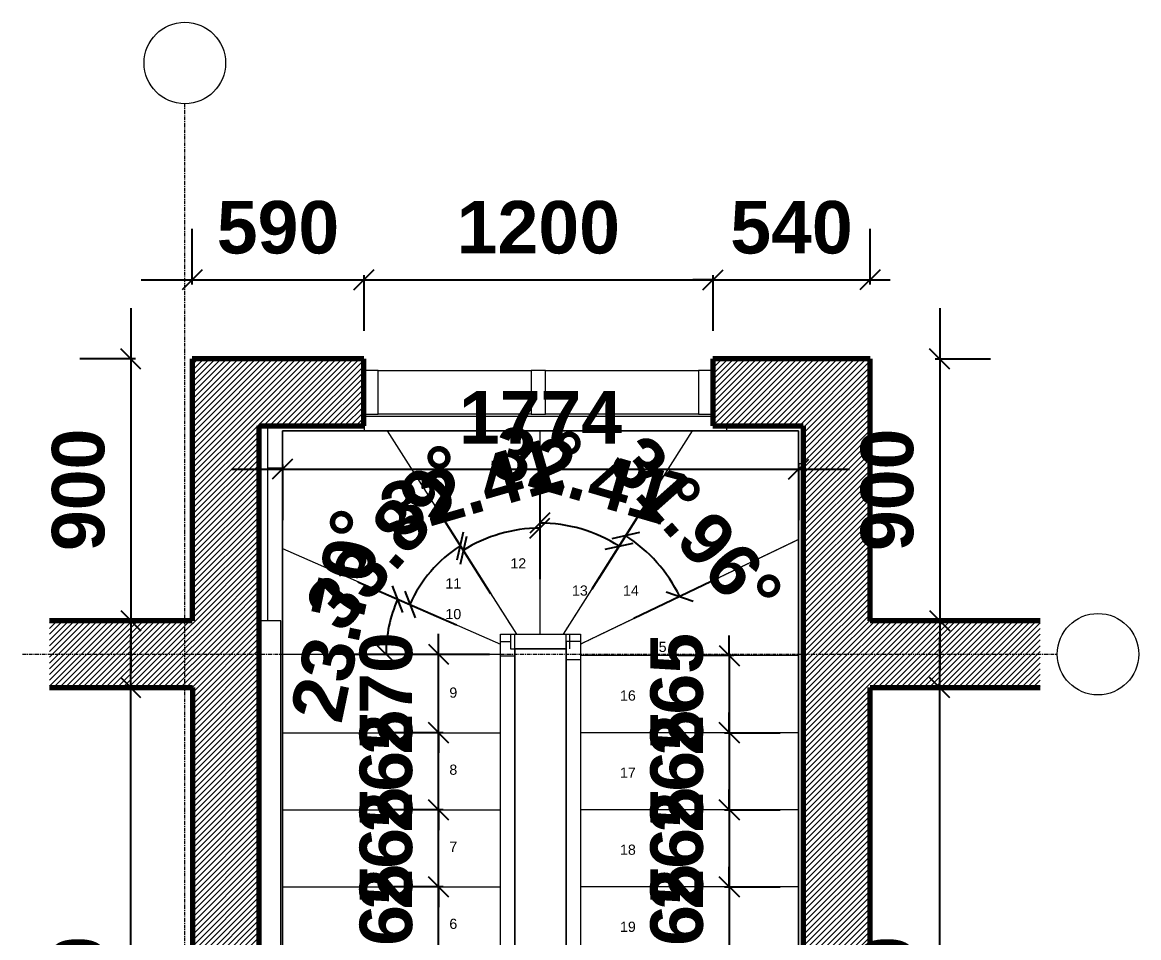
# Model space of a CAD drawing. Header units: inches. Extents: x 22 to 382261, y 22 to 371281.
# Drawn here: x 32462 to 36299, y 55969 to 59116 of the extents above; entities that cross this region are included whole.
import ezdxf

# ---------------------------------------------------------------- set-up
doc = ezdxf.new("R2010")
doc.units = ezdxf.units.IN
doc.header["$MEASUREMENT"] = 0
doc.linetypes.add('Grid Line 1_2_', pattern=[22.225, 12.7, -3.175, 3.175, -3.175])
doc.linetypes.add('Overhead', pattern=[3.96875, 2.38125, -1.5875])
for name, color, linetype, lineweight in [('A-ANNO-DIMS', 211, 'Continuous', 9), ('A-ANNO-DIMS-35', 211, 'Continuous', 9), ('A-FLOR-HRAL', 11, 'Continuous', 9), ('A-GLAZ-CWMG', 51, 'Continuous', 9), ('A-WALL-PATT', 111, 'Continuous', 9), ('I-WALL', 2, 'Continuous', 9), ('S-GRID', 1, 'Continuous', 9), ('S-GRID-IDEN', 1, 'Continuous', 9), ('S-STRS', 31, 'Continuous', 9), ('S-STRS-ANNO', 31, 'Continuous', 9)]:
    doc.layers.add(name, color=color, linetype=linetype, lineweight=lineweight)
doc.styles.add('Arial', font='arial.ttf', dxfattribs={"height": 506.015625})
doc.styles.add('Arial_B_1', font='arialbd.ttf', dxfattribs={"height": 180.555556})
doc.dimstyles.new('1', dxfattribs={"dimscale": 304.8, "dimtxt": 178.545395, "dimasz": 0.227865, "dimexe": 0.574147, "dimexo": 0.0625, "dimgap": 0.287073, "dimtad": 1, "dimdec": 0, "dimzin": 0, "dimdsep": 46, "dimtxsty": 'Arial_B_1', "dimblk1": 'OBLIQUE', "dimblk2": 'OBLIQUE', "dimsah": 1, "dimcen": 0.09, "dimdle": 0.574147, "dimazin": 0, "dimtfac": 1, "dimtdec": 4, "dimtix": 1, "dimtmove": 0, "dimatfit": 3, "dimfxl": 0.574147, "dimfxlon": 1, "dimtvp": 1, "dimtolj": 1, "dimtzin": 0, "dimarcsym": 2})
pattern_1 = [(45, (21254.124, 44820.175), (-9.899495, 9.899495), [])]

# ---------------------------------------------------------------- blocks, each defined once
blk = doc.blocks.new('Rectangular Mullion - 50 x 150mm-442057-02-FIRST FLOOR DIM  STAIRS')
at = {"layer": 'A-GLAZ-CWMG'}
for p, q in [((0, 75), (-50, 75)), ((-50, 75), (-50, -75)), ((0, -75), (0, 75)), ((-50, -75), (0, -75))]:
    blk.add_line(p, q, dxfattribs=at)
blk = doc.blocks.new('Rectangular Mullion - 50 x 150mm-440584-02-FIRST FLOOR DIM  STAIRS')
at = {"layer": 'A-GLAZ-CWMG'}
for p, q in [((13006.2, 12948.2), (13006.2, 13098.2)), ((13006.2, 13098.2), (13531.2, 13098.2)), ((13531.2, 13098.2), (13531.2, 12948.2)), ((13531.2, 12948.2), (13006.2, 12948.2))]:
    blk.add_line(p, q, dxfattribs=at)
blk = doc.blocks.new('Rectangular Mullion - 50 x 150mm-442058-02-FIRST FLOOR DIM  STAIRS')
at = {"layer": 'A-GLAZ-CWMG'}
for p, q in [((-50, -75), (-50, 75)), ((-50, 75), (0, 75)), ((0, 75), (0, -75)), ((0, -75), (-50, -75))]:
    blk.add_line(p, q, dxfattribs=at)
blk = doc.blocks.new('Rectangular Mullion - 50 x 150mm-442052-02-FIRST FLOOR DIM  STAIRS')
at = {"layer": 'A-GLAZ-CWMG'}
for p, q in [((-25, -75), (-25, 75)), ((-25, 75), (25, 75)), ((25, 75), (25, -75)), ((25, -75), (-25, -75))]:
    blk.add_line(p, q, dxfattribs=at)
blk = doc.blocks.new('Top Rail Type - Top Rail_Internal_-670082-02-FIRST FLOOR DIM  STAIRS')
at = {"layer": 'A-FLOR-HRAL'}
for p, q in [((12850.8, 12192), (12886, 12192)), ((12850.8, 12116.6), (12850.8, 12192)), ((12900.8, 12142), (12900.8, 12192)), ((12900.8, 12192), (13076.6, 12192)), ((13076.6, 12192), (13126.6, 12192)), ((13076.6, 12103.5), (13076.6, 12192)), ((13126.6, 12192), (13126.6, 12103.5)), ((13076.6, 12142), (12900.8, 12142)), ((12900.8, 12142), (12900.8, 12116.6)), ((12850.8, 9733.2), (12850.8, 12116.6)), ((12900.8, 12116.6), (12850.8, 12116.6)), ((12900.8, 12116.6), (12900.8, 9733.2)), ((13076.6, 9733.2), (13076.6, 12103.5)), ((13126.6, 12103.5), (13076.6, 12103.5)), ((13126.6, 12103.5), (13126.6, 9733.2)), ((13126.6, 9733.2), (13076.6, 9733.2))]:
    blk.add_line(p, q, dxfattribs=at)
blk = doc.blocks.new('Top Rail Type - Top Rail_Internal_-V1-02-FIRST FLOOR DIM  STAIRS')
at = {"layer": 'A-FLOR-HRAL'}
for p, q in [((12850.8, 12167), (12886, 12167)), ((12850.8, 12116.6), (12850.8, 12167)), ((12885.9, 12192), (12885.9, 12142)), ((12885.9, 12192), (13076.6, 12192)), ((13126.6, 12167), (13076.6, 12167)), ((13076.6, 12167), (13076.6, 12103.5)), ((13088.8, 12192), (13088.8, 12142)), ((13126.6, 12167), (13126.6, 12103.5)), ((12885.9, 12142), (13076.6, 12142)), ((12900.8, 12116.6), (12900.8, 12142)), ((12850.8, 9733.2), (12850.8, 12116.6)), ((12900.8, 9733.2), (12900.8, 12116.6)), ((13076.6, 12103.5), (13076.6, 9733.2)), ((13126.6, 12103.5), (13126.6, 9733.2)), ((13126.6, 9733.2), (13076.6, 9733.2))]:
    blk.add_line(p, q, dxfattribs=at)
blk = doc.blocks.new('Top Rail Type - Top Rail_Internal_-670101-02-FIRST FLOOR DIM  STAIRS')
at = {"layer": 'A-FLOR-HRAL'}
for p, q in [((12381.2, 12941.2), (12384, 12941.2)), ((12384, 12891.2), (12384, 12941.2)), ((12384, 12941.2), (13581.2, 12941.2)), ((12051.6, 12762.8), (12051.6, 12908.2)), ((13628.7, 12891.2), (13628.7, 12908.2)), ((12101.6, 12891.2), (12101.6, 12762.8)), ((12384, 12891.2), (12101.6, 12891.2)), ((13628.7, 12891.2), (12384, 12891.2)), ((13875.8, 12891.2), (13628.7, 12891.2)), ((13875.8, 12778.8), (13875.8, 12891.2)), ((13875.8, 12778.8), (13891.2, 12778.8)), ((13875.8, 9733.2), (13875.8, 12778.8)), ((12051.6, 12238.2), (12051.6, 12762.8)), ((12101.6, 12762.8), (12051.6, 12762.8)), ((12101.6, 12762.8), (12101.6, 9733.2)), ((13925.8, 9733.2), (13875.8, 9733.2)), ((13925.8, 9738.2), (13925.8, 9733.2))]:
    blk.add_line(p, q, dxfattribs=at)
blk = doc.blocks.new('Top Rail Type - Top Rail_Internal_-V2-02-FIRST FLOOR DIM  STAIRS')
at = {"layer": 'A-FLOR-HRAL'}
for p, q in [((12381.2, 12941.2), (12384, 12941.2)), ((12384, 12941.2), (13581.2, 12941.2)), ((12051.6, 12762.8), (12051.6, 12908.2)), ((12101.6, 12891.2), (12384, 12891.2)), ((12101.6, 12762.8), (12101.6, 12891.2)), ((12384, 12891.2), (13628.7, 12891.2)), ((13628.7, 12891.2), (13875.8, 12891.2)), ((13875.8, 12891.2), (13875.8, 12778.8)), ((13875.8, 12778.8), (13875.8, 9733.2)), ((12051.6, 12238.2), (12051.6, 12762.8)), ((12101.6, 9733.2), (12101.6, 12762.8)), ((13925.8, 9733.2), (13875.8, 9733.2)), ((13925.8, 9738.2), (13925.8, 9733.2))]:
    blk.add_line(p, q, dxfattribs=at)
blk = doc.blocks.new('Grid - Grid Head - Circle-749417-02-FIRST FLOOR DIM  STAIRS')
at = {"layer": 'S-GRID-IDEN'}
blk.add_circle((0, 0), 4, dxfattribs=at)
blk = doc.blocks.new('_Oblique')
at = {"color": 0, "linetype": 'ByBlock', "lineweight": -2}
blk.add_line((-0.5, -0.5), (0.5, 0.5), dxfattribs=at)
blk = doc.blocks.new('*D4962')
at = {"layer": 'A-ANNO-DIMS', "color": 0, "lineweight": -2, "transparency": 16777216}
for p, q in [((34891.4, 56938.4), (34891.4, 57007.8)), ((34907.3, 56938.4), (34716.4, 56938.4)), ((34891.4, 56938.4), (34891.4, 56673.4)), ((34875.4, 56673.4), (35066.4, 56673.4)), ((34891.4, 56673.4), (34891.4, 56603.9))]:
    blk.add_line(p, q, dxfattribs=at)
at = {"layer": 'Defpoints', "color": 0, "transparency": 16777216}
for p in [(34926.4, 56938.4), (34856.4, 56673.4), (34891.4, 56673.4)]:
    blk.add_point(p, dxfattribs=at)
at = {"layer": 'A-ANNO-DIMS', "color": 0, "lineweight": -2, "transparency": 16777216, "xscale": 69.45312499999999, "yscale": 69.45312499999999, "zscale": 69.45312499999999}
for p, rotation in [((34891.4, 56938.4), 270), ((34891.4, 56673.4), 90)]:
    blk.add_blockref('_Oblique', p, dxfattribs=dict(at, rotation=rotation))
at = {"layer": 'A-ANNO-DIMS', "color": 0, "transparency": 16777216, "insert": (34711.7, 56805.9), "char_height": 180.56, "width": 195.89, "attachment_point": 5, "rotation": 90, "style": 'Arial_B_1'}
blk.add_mtext('\\A1;265', dxfattribs=at)
blk = doc.blocks.new('*D4963')
at = {"layer": 'A-ANNO-DIMS-35', "color": 0, "lineweight": -2, "transparency": 16777216}
for p, q in [((34891.4, 56673.4), (34891.4, 56742.8)), ((34875.4, 56673.4), (35066.4, 56673.4)), ((34891.4, 56673.4), (34891.4, 56408.4)), ((34875.4, 56408.4), (35066.4, 56408.4)), ((34891.4, 56408.4), (34891.4, 56338.9))]:
    blk.add_line(p, q, dxfattribs=at)
at = {"layer": 'Defpoints', "color": 0, "transparency": 16777216}
for p in [(34856.4, 56673.4), (34856.4, 56408.4), (34891.4, 56408.4)]:
    blk.add_point(p, dxfattribs=at)
at = {"layer": 'A-ANNO-DIMS-35', "color": 0, "lineweight": -2, "transparency": 16777216, "xscale": 69.45312499999999, "yscale": 69.45312499999999, "zscale": 69.45312499999999}
for p, rotation in [((34891.4, 56673.4), 270), ((34891.4, 56408.4), 90)]:
    blk.add_blockref('_Oblique', p, dxfattribs=dict(at, rotation=rotation))
at = {"layer": 'A-ANNO-DIMS-35', "color": 0, "transparency": 16777216, "insert": (34711.7, 56540.9), "char_height": 180.56, "width": 195.89, "attachment_point": 5, "rotation": 90, "style": 'Arial_B_1'}
blk.add_mtext('\\A1;265', dxfattribs=at)
blk = doc.blocks.new('*D4964')
at = {"layer": 'A-ANNO-DIMS', "color": 0, "lineweight": -2, "transparency": 16777216}
for p, q in [((34891.4, 56408.4), (34891.4, 56477.8)), ((34875.4, 56408.4), (35066.4, 56408.4)), ((34891.4, 56408.4), (34891.4, 56143.4)), ((34875.4, 56143.4), (35066.4, 56143.4)), ((34891.4, 56143.4), (34891.4, 56073.9))]:
    blk.add_line(p, q, dxfattribs=at)
at = {"layer": 'Defpoints', "color": 0, "transparency": 16777216}
for p in [(34856.4, 56408.4), (34856.4, 56143.4), (34891.4, 56143.4)]:
    blk.add_point(p, dxfattribs=at)
at = {"layer": 'A-ANNO-DIMS', "color": 0, "lineweight": -2, "transparency": 16777216, "xscale": 69.45312499999999, "yscale": 69.45312499999999, "zscale": 69.45312499999999}
for p, rotation in [((34891.4, 56408.4), 270), ((34891.4, 56143.4), 90)]:
    blk.add_blockref('_Oblique', p, dxfattribs=dict(at, rotation=rotation))
at = {"layer": 'A-ANNO-DIMS', "color": 0, "transparency": 16777216, "insert": (34711.7, 56275.9), "char_height": 180.56, "width": 195.89, "attachment_point": 5, "rotation": 90, "style": 'Arial_B_1'}
blk.add_mtext('\\A1;265', dxfattribs=at)
blk = doc.blocks.new('*D4965')
at = {"layer": 'A-ANNO-DIMS', "color": 0, "lineweight": -2, "transparency": 16777216}
for p, q in [((34891.4, 56143.4), (34891.4, 56212.8)), ((34875.4, 56143.4), (35066.4, 56143.4)), ((34891.4, 56143.4), (34891.4, 55878.4)), ((34875.4, 55878.4), (35066.4, 55878.4)), ((34891.4, 55878.4), (34891.4, 55808.9))]:
    blk.add_line(p, q, dxfattribs=at)
at = {"layer": 'Defpoints', "color": 0, "transparency": 16777216}
for p in [(34856.4, 56143.4), (34856.4, 55878.4), (34891.4, 55878.4)]:
    blk.add_point(p, dxfattribs=at)
at = {"layer": 'A-ANNO-DIMS', "color": 0, "lineweight": -2, "transparency": 16777216, "xscale": 69.45312499999999, "yscale": 69.45312499999999, "zscale": 69.45312499999999}
for p, rotation in [((34891.4, 56143.4), 270), ((34891.4, 55878.4), 90)]:
    blk.add_blockref('_Oblique', p, dxfattribs=dict(at, rotation=rotation))
at = {"layer": 'A-ANNO-DIMS', "color": 0, "transparency": 16777216, "insert": (34711.7, 56010.9), "char_height": 180.56, "width": 195.89, "attachment_point": 5, "rotation": 90, "style": 'Arial_B_1'}
blk.add_mtext('\\A1;265', dxfattribs=at)
blk = doc.blocks.new('*D4968')
at = {"layer": 'A-ANNO-DIMS', "color": 0, "lineweight": -2, "transparency": 16777216}
for p, q in [((33615.2, 57192.5), (33911.8, 57062.3)), ((33562.9, 56943.4), (33886.9, 56943.4))]:
    blk.add_line(p, q, dxfattribs=at)
blk.add_arc((34182.7, 56943.4), 470.8, 156.3028, 180, dxfattribs=at)
at = {"layer": 'Defpoints', "color": 0, "transparency": 16777216}
for p in [(33597.7, 57200.1), (33729.6, 57071.6), (33543.9, 56943.4), (34182.7, 56943.4)]:
    blk.add_point(p, dxfattribs=at)
at = {"layer": 'A-ANNO-DIMS', "color": 0, "lineweight": -2, "transparency": 16777216, "xscale": 69.45312499999999, "yscale": 69.45312499999999, "zscale": 69.45312499999999}
for p, rotation in [((33751.6, 57132.6), 66.30276106651739), ((33711.9, 56943.4), 269.9999999999997)]:
    blk.add_blockref('_Oblique', p, dxfattribs=dict(at, rotation=rotation))
at = {"layer": 'A-ANNO-DIMS', "color": 0, "transparency": 16777216, "insert": (33546, 57076.9), "char_height": 180.56, "width": 254.139, "attachment_point": 5, "rotation": 78.1514, "style": 'Arial_B_1'}
blk.add_mtext('\\A1;23.70°', dxfattribs=at)
blk = doc.blocks.new('*D4969')
at = {"layer": 'A-ANNO-DIMS', "color": 0, "lineweight": -2, "transparency": 16777216}
for p, q in [((33887.2, 57441.9), (34060.9, 57168.4)), ((33657.3, 57174), (33953.9, 57043.8))]:
    blk.add_line(p, q, dxfattribs=at)
blk.add_arc((34211.9, 56930.6), 456.7, 122.4117, 156.3028, dxfattribs=at)
at = {"layer": 'Defpoints', "color": 0, "transparency": 16777216}
for p in [(33877, 57457.9), (33896.3, 57260.7), (33639.8, 57181.6), (34211.9, 56930.6)]:
    blk.add_point(p, dxfattribs=at)
at = {"layer": 'A-ANNO-DIMS', "color": 0, "lineweight": -2, "transparency": 16777216, "xscale": 69.45312499999999, "yscale": 69.45312499999999, "zscale": 69.45312499999999}
for p, rotation in [((33967.1, 57316.1), 32.41173557433554), ((33793.7, 57114.1), 246.302761066516)]:
    blk.add_blockref('_Oblique', p, dxfattribs=dict(at, rotation=rotation))
at = {"layer": 'A-ANNO-DIMS', "color": 0, "transparency": 16777216, "insert": (33728.9, 57345.1), "char_height": 180.56, "width": 254.139, "attachment_point": 5, "rotation": 49.3572, "style": 'Arial_B_1'}
blk.add_mtext('\\A1;33.89°', dxfattribs=at)
blk = doc.blocks.new('*D4970')
at = {"layer": 'A-ANNO-DIMS', "color": 0, "lineweight": -2, "transparency": 16777216}
for p, q in [((34240.3, 57525.6), (34240.3, 57201.7)), ((33897.3, 57425.9), (34071, 57152.4))]:
    blk.add_line(p, q, dxfattribs=at)
blk.add_arc((34240.3, 56885.7), 490.9, 90, 122.4117, dxfattribs=at)
at = {"layer": 'Defpoints', "color": 0, "transparency": 16777216}
for p in [(34240.3, 57544.7), (33887.1, 57442), (34148.3, 57368), (34240.3, 56885.7)]:
    blk.add_point(p, dxfattribs=at)
at = {"layer": 'A-ANNO-DIMS', "color": 0, "lineweight": -2, "transparency": 16777216, "xscale": 69.45312499999999, "yscale": 69.45312499999999, "zscale": 69.45312499999999}
blk.add_blockref('_Oblique', (34240.3, 57376.7), dxfattribs=at)
at = {"layer": 'A-ANNO-DIMS', "color": 0, "lineweight": -2, "transparency": 16777216, "xscale": 69.45312499999999, "yscale": 69.45312499999999, "zscale": 69.45312499999999, "rotation": 212.4117355743361}
blk.add_blockref('_Oblique', (33977.2, 57300.2), dxfattribs=at)
at = {"layer": 'A-ANNO-DIMS', "color": 0, "transparency": 16777216, "insert": (34053.2, 57529.7), "char_height": 180.56, "width": 254.139, "attachment_point": 5, "rotation": 16.2059, "style": 'Arial_B_1'}
blk.add_mtext('\\A1;32.41°', dxfattribs=at)
blk = doc.blocks.new('*D4971')
at = {"layer": 'A-ANNO-DIMS', "color": 0, "lineweight": -2, "transparency": 16777216}
for p, q in [((34240.3, 57543), (34240.3, 57219.1)), ((34592.6, 57440.6), (34419, 57167.1))]:
    blk.add_line(p, q, dxfattribs=at)
blk.add_arc((34240.3, 56885.7), 508.3, 57.5883, 90, dxfattribs=at)
at = {"layer": 'Defpoints', "color": 0, "transparency": 16777216}
for p in [(34240.3, 57562.1), (34602.8, 57456.7), (34427.5, 57358.3), (34240.3, 56885.7)]:
    blk.add_point(p, dxfattribs=at)
at = {"layer": 'A-ANNO-DIMS', "color": 0, "lineweight": -2, "transparency": 16777216, "xscale": 69.45312499999999, "yscale": 69.45312499999999, "zscale": 69.45312499999999}
for p, rotation in [((34240.3, 57394.1), 179.9999999999999), ((34512.8, 57314.9), 327.5882644256639)]:
    blk.add_blockref('_Oblique', p, dxfattribs=dict(at, rotation=rotation))
at = {"layer": 'A-ANNO-DIMS', "color": 0, "transparency": 16777216, "insert": (34432.3, 57546.4), "char_height": 180.56, "width": 254.139, "attachment_point": 5, "rotation": 343.7941, "style": 'Arial_B_1'}
blk.add_mtext('\\A1;32.41°', dxfattribs=at)
blk = doc.blocks.new('*D4972')
at = {"layer": 'A-ANNO-DIMS', "color": 0, "lineweight": -2, "transparency": 16777216}
for p, q in [((34615.2, 57476.2), (34441.6, 57202.7)), ((34855.4, 57205.8), (34563.3, 57065.7))]:
    blk.add_line(p, q, dxfattribs=at)
blk.add_arc((34263.2, 56921.7), 507.9, 25.6322, 57.5883, dxfattribs=at)
at = {"layer": 'Defpoints', "color": 0, "transparency": 16777216}
for p in [(34625.4, 57492.3), (34672.6, 57222.3), (34872.5, 57214.1), (34263.2, 56921.7)]:
    blk.add_point(p, dxfattribs=at)
at = {"layer": 'A-ANNO-DIMS', "color": 0, "lineweight": -2, "transparency": 16777216, "xscale": 69.45312499999999, "yscale": 69.45312499999999, "zscale": 69.45312499999999}
for p, rotation in [((34535.4, 57350.5), 147.5882644256639), ((34721.1, 57141.4), 295.6322167566356)]:
    blk.add_blockref('_Oblique', p, dxfattribs=dict(at, rotation=rotation))
at = {"layer": 'A-ANNO-DIMS', "color": 0, "transparency": 16777216, "insert": (34777.3, 57378.3), "char_height": 180.56, "width": 254.139, "attachment_point": 5, "rotation": 311.6102, "style": 'Arial_B_1'}
blk.add_mtext('\\A1;31.96°', dxfattribs=at)
blk = doc.blocks.new('*D4978')
at = {"layer": 'A-ANNO-DIMS', "color": 0, "lineweight": -2, "transparency": 16777216}
for p, q in [((33892.2, 56143.4), (33892.2, 56212.8)), ((33908.2, 56143.4), (33717.2, 56143.4)), ((33892.2, 55878.4), (33892.2, 56143.4)), ((33908.2, 55878.4), (33717.2, 55878.4)), ((33892.2, 55878.4), (33892.2, 55808.9))]:
    blk.add_line(p, q, dxfattribs=at)
at = {"layer": 'Defpoints', "color": 0, "transparency": 16777216}
for p in [(33892.2, 56143.4), (33927.2, 56143.4), (33927.2, 55878.4)]:
    blk.add_point(p, dxfattribs=at)
at = {"layer": 'A-ANNO-DIMS', "color": 0, "lineweight": -2, "transparency": 16777216, "xscale": 69.45312499999999, "yscale": 69.45312499999999, "zscale": 69.45312499999999}
for p, rotation in [((33892.2, 56143.4), 270), ((33892.2, 55878.4), 90)]:
    blk.add_blockref('_Oblique', p, dxfattribs=dict(at, rotation=rotation))
at = {"layer": 'A-ANNO-DIMS', "color": 0, "transparency": 16777216, "insert": (33712.5, 56010.9), "char_height": 180.56, "width": 195.89, "attachment_point": 5, "rotation": 90, "style": 'Arial_B_1'}
blk.add_mtext('\\A1;265', dxfattribs=at)
blk = doc.blocks.new('*D4979')
at = {"layer": 'A-ANNO-DIMS', "color": 0, "lineweight": -2, "transparency": 16777216}
for p, q in [((33892.2, 56408.4), (33892.2, 56477.8)), ((33908.2, 56408.4), (33717.2, 56408.4)), ((33892.2, 56143.4), (33892.2, 56408.4)), ((33908.2, 56143.4), (33717.2, 56143.4)), ((33892.2, 56143.4), (33892.2, 56073.9))]:
    blk.add_line(p, q, dxfattribs=at)
at = {"layer": 'Defpoints', "color": 0, "transparency": 16777216}
for p in [(33892.2, 56408.4), (33927.2, 56408.4), (33927.2, 56143.4)]:
    blk.add_point(p, dxfattribs=at)
at = {"layer": 'A-ANNO-DIMS', "color": 0, "lineweight": -2, "transparency": 16777216, "xscale": 69.45312499999999, "yscale": 69.45312499999999, "zscale": 69.45312499999999}
for p, rotation in [((33892.2, 56408.4), 270), ((33892.2, 56143.4), 90)]:
    blk.add_blockref('_Oblique', p, dxfattribs=dict(at, rotation=rotation))
at = {"layer": 'A-ANNO-DIMS', "color": 0, "transparency": 16777216, "insert": (33712.5, 56275.9), "char_height": 180.56, "width": 195.89, "attachment_point": 5, "rotation": 90, "style": 'Arial_B_1'}
blk.add_mtext('\\A1;265', dxfattribs=at)
blk = doc.blocks.new('*D4980')
at = {"layer": 'A-ANNO-DIMS', "color": 0, "lineweight": -2, "transparency": 16777216}
for p, q in [((33892.2, 56673.4), (33892.2, 56742.8)), ((33908.2, 56673.4), (33717.2, 56673.4)), ((33892.2, 56408.4), (33892.2, 56673.4)), ((33908.2, 56408.4), (33717.2, 56408.4)), ((33892.2, 56408.4), (33892.2, 56338.9))]:
    blk.add_line(p, q, dxfattribs=at)
at = {"layer": 'Defpoints', "color": 0, "transparency": 16777216}
for p in [(33892.2, 56673.4), (33927.2, 56673.4), (33927.2, 56408.4)]:
    blk.add_point(p, dxfattribs=at)
at = {"layer": 'A-ANNO-DIMS', "color": 0, "lineweight": -2, "transparency": 16777216, "xscale": 69.45312499999999, "yscale": 69.45312499999999, "zscale": 69.45312499999999}
for p, rotation in [((33892.2, 56673.4), 270), ((33892.2, 56408.4), 90)]:
    blk.add_blockref('_Oblique', p, dxfattribs=dict(at, rotation=rotation))
at = {"layer": 'A-ANNO-DIMS', "color": 0, "transparency": 16777216, "insert": (33712.5, 56540.9), "char_height": 180.56, "width": 195.89, "attachment_point": 5, "rotation": 90, "style": 'Arial_B_1'}
blk.add_mtext('\\A1;265', dxfattribs=at)
blk = doc.blocks.new('*D4981')
at = {"layer": 'A-ANNO-DIMS', "color": 0, "lineweight": -2, "transparency": 16777216}
for p, q in [((33892.2, 56943.4), (33892.2, 57012.8)), ((33876.3, 56943.4), (34067.2, 56943.4)), ((33892.2, 56673.4), (33892.2, 56943.4)), ((33908.2, 56673.4), (33717.2, 56673.4)), ((33892.2, 56673.4), (33892.2, 56603.9))]:
    blk.add_line(p, q, dxfattribs=at)
at = {"layer": 'Defpoints', "color": 0, "transparency": 16777216}
for p in [(33857.2, 56943.4), (33892.2, 56943.4), (33927.2, 56673.4)]:
    blk.add_point(p, dxfattribs=at)
at = {"layer": 'A-ANNO-DIMS', "color": 0, "lineweight": -2, "transparency": 16777216, "xscale": 69.45312499999999, "yscale": 69.45312499999999, "zscale": 69.45312499999999}
for p, rotation in [((33892.2, 56943.4), 270), ((33892.2, 56673.4), 90)]:
    blk.add_blockref('_Oblique', p, dxfattribs=dict(at, rotation=rotation))
at = {"layer": 'A-ANNO-DIMS', "color": 0, "transparency": 16777216, "insert": (33712.5, 56808.4), "char_height": 180.56, "width": 195.89, "attachment_point": 5, "rotation": 90, "style": 'Arial_B_1'}
blk.add_mtext('\\A1;270', dxfattribs=at)
blk = doc.blocks.new('*D4986')
at = {"layer": 'A-ANNO-DIMS', "color": 0, "lineweight": -2, "transparency": 16777216}
for p, q in [((32834.5, 54383.4), (32834.5, 57003.4)), ((32818.6, 56828.4), (33009.5, 56828.4)), ((32818.6, 54558.4), (33009.5, 54558.4))]:
    blk.add_line(p, q, dxfattribs=at)
at = {"layer": 'Defpoints', "color": 0, "transparency": 16777216}
for p in [(32799.5, 56828.4), (32834.5, 56828.4), (32799.5, 54558.4)]:
    blk.add_point(p, dxfattribs=at)
at = {"layer": 'A-ANNO-DIMS', "color": 0, "lineweight": -2, "transparency": 16777216, "xscale": 69.45312499999999, "yscale": 69.45312499999999, "zscale": 69.45312499999999}
for p, rotation in [((32834.5, 56828.4), 90), ((32834.5, 54558.4), 270)]:
    blk.add_blockref('_Oblique', p, dxfattribs=dict(at, rotation=rotation))
at = {"layer": 'A-ANNO-DIMS', "color": 0, "transparency": 16777216, "insert": (32654.8, 55693.4), "char_height": 180.56, "width": 261.186, "attachment_point": 5, "rotation": 90, "style": 'Arial_B_1'}
blk.add_mtext('\\A1;2270', dxfattribs=at)
blk = doc.blocks.new('*D4988')
at = {"layer": 'A-ANNO-DIMS', "color": 0, "lineweight": -2, "transparency": 16777216}
for p, q in [((35614.7, 54383.4), (35614.7, 57003.4)), ((35598.7, 56828.4), (35789.7, 56828.4)), ((35598.7, 54558.4), (35789.7, 54558.4))]:
    blk.add_line(p, q, dxfattribs=at)
at = {"layer": 'Defpoints', "color": 0, "transparency": 16777216}
for p in [(35579.7, 56828.4), (35614.7, 56828.4), (35579.7, 54558.4)]:
    blk.add_point(p, dxfattribs=at)
at = {"layer": 'A-ANNO-DIMS', "color": 0, "lineweight": -2, "transparency": 16777216, "xscale": 69.45312499999999, "yscale": 69.45312499999999, "zscale": 69.45312499999999}
for p, rotation in [((35614.7, 56828.4), 90), ((35614.7, 54558.4), 270)]:
    blk.add_blockref('_Oblique', p, dxfattribs=dict(at, rotation=rotation))
at = {"layer": 'A-ANNO-DIMS', "color": 0, "transparency": 16777216, "insert": (35435, 55693.4), "char_height": 180.56, "width": 261.186, "attachment_point": 5, "rotation": 90, "style": 'Arial_B_1'}
blk.add_mtext('\\A1;2270', dxfattribs=at)
blk = doc.blocks.new('*D4989')
at = {"layer": 'A-ANNO-DIMS', "color": 0, "lineweight": -2, "transparency": 16777216}
for p, q in [((32834.5, 58133.4), (32834.5, 56883.4)), ((32850.5, 57958.4), (32659.5, 57958.4)), ((32850.5, 57058.4), (32659.5, 57058.4))]:
    blk.add_line(p, q, dxfattribs=at)
at = {"layer": 'Defpoints', "color": 0, "transparency": 16777216}
for p in [(32869.5, 57958.4), (32834.5, 57058.4), (32869.5, 57058.4)]:
    blk.add_point(p, dxfattribs=at)
at = {"layer": 'A-ANNO-DIMS', "color": 0, "lineweight": -2, "transparency": 16777216, "xscale": 69.45312499999999, "yscale": 69.45312499999999, "zscale": 69.45312499999999}
for p, rotation in [((32834.5, 57958.4), 90), ((32834.5, 57058.4), 270)]:
    blk.add_blockref('_Oblique', p, dxfattribs=dict(at, rotation=rotation))
at = {"layer": 'A-ANNO-DIMS', "color": 0, "transparency": 16777216, "insert": (32654.8, 57508.4), "char_height": 180.56, "width": 195.89, "attachment_point": 5, "rotation": 90, "style": 'Arial_B_1'}
blk.add_mtext('\\A1;900', dxfattribs=at)
blk = doc.blocks.new('*D4990')
at = {"layer": 'A-ANNO-DIMS', "color": 0, "lineweight": -2, "transparency": 16777216}
for p, q in [((33045.7, 58214.2), (33045.7, 58405.2)), ((33635.3, 58246.1), (33635.3, 58055.2)), ((32870.7, 58230.2), (33810.3, 58230.2))]:
    blk.add_line(p, q, dxfattribs=at)
at = {"layer": 'Defpoints', "color": 0, "transparency": 16777216}
for p in [(33635.3, 58265.2), (33635.3, 58230.2), (33045.7, 58195.2)]:
    blk.add_point(p, dxfattribs=at)
at = {"layer": 'A-ANNO-DIMS', "color": 0, "lineweight": -2, "transparency": 16777216, "xscale": 69.45312499999999, "yscale": 69.45312499999999, "zscale": 69.45312499999999, "rotation": 180}
blk.add_blockref('_Oblique', (33045.7, 58230.2), dxfattribs=at)
at = {"layer": 'A-ANNO-DIMS', "color": 0, "lineweight": -2, "transparency": 16777216, "xscale": 69.45312499999999, "yscale": 69.45312499999999, "zscale": 69.45312499999999}
blk.add_blockref('_Oblique', (33635.3, 58230.2), dxfattribs=at)
at = {"layer": 'A-ANNO-DIMS', "color": 0, "transparency": 16777216, "insert": (33340.5, 58409.9), "char_height": 180.56, "width": 195.89, "attachment_point": 5, "style": 'Arial_B_1'}
blk.add_mtext('\\A1;590', dxfattribs=at)
blk = doc.blocks.new('*D4991')
at = {"layer": 'A-ANNO-DIMS', "color": 0, "lineweight": -2, "transparency": 16777216}
for p, q in [((33635.3, 58246.1), (33635.3, 58055.2)), ((34835.3, 58246.1), (34835.3, 58055.2)), ((33460.3, 58230.2), (35010.3, 58230.2))]:
    blk.add_line(p, q, dxfattribs=at)
at = {"layer": 'Defpoints', "color": 0, "transparency": 16777216}
for p in [(33635.3, 58265.2), (34835.3, 58265.2), (34835.3, 58230.2)]:
    blk.add_point(p, dxfattribs=at)
at = {"layer": 'A-ANNO-DIMS', "color": 0, "lineweight": -2, "transparency": 16777216, "xscale": 69.45312499999999, "yscale": 69.45312499999999, "zscale": 69.45312499999999, "rotation": 180}
blk.add_blockref('_Oblique', (33635.3, 58230.2), dxfattribs=at)
at = {"layer": 'A-ANNO-DIMS', "color": 0, "lineweight": -2, "transparency": 16777216, "xscale": 69.45312499999999, "yscale": 69.45312499999999, "zscale": 69.45312499999999}
blk.add_blockref('_Oblique', (34835.3, 58230.2), dxfattribs=at)
at = {"layer": 'A-ANNO-DIMS', "color": 0, "transparency": 16777216, "insert": (34235.3, 58409.9), "char_height": 180.56, "width": 261.186, "attachment_point": 5, "style": 'Arial_B_1'}
blk.add_mtext('\\A1;1200', dxfattribs=at)
blk = doc.blocks.new('*D4992')
at = {"layer": 'A-ANNO-DIMS', "color": 0, "lineweight": -2, "transparency": 16777216}
for p, q in [((35375.3, 58214.2), (35375.3, 58405.2)), ((34835.3, 58246.1), (34835.3, 58055.2)), ((34835.3, 58230.2), (34765.9, 58230.2)), ((34835.3, 58230.2), (35375.3, 58230.2)), ((35375.3, 58230.2), (35444.8, 58230.2))]:
    blk.add_line(p, q, dxfattribs=at)
at = {"layer": 'Defpoints', "color": 0, "transparency": 16777216}
for p in [(34835.3, 58265.2), (35375.3, 58230.2), (35375.3, 58195.2)]:
    blk.add_point(p, dxfattribs=at)
at = {"layer": 'A-ANNO-DIMS', "color": 0, "lineweight": -2, "transparency": 16777216, "xscale": 69.45312499999999, "yscale": 69.45312499999999, "zscale": 69.45312499999999}
blk.add_blockref('_Oblique', (34835.3, 58230.2), dxfattribs=at)
at = {"layer": 'A-ANNO-DIMS', "color": 0, "lineweight": -2, "transparency": 16777216, "xscale": 69.45312499999999, "yscale": 69.45312499999999, "zscale": 69.45312499999999, "rotation": 180}
blk.add_blockref('_Oblique', (35375.3, 58230.2), dxfattribs=at)
at = {"layer": 'A-ANNO-DIMS', "color": 0, "transparency": 16777216, "insert": (35105.3, 58409.9), "char_height": 180.56, "width": 195.89, "attachment_point": 5, "style": 'Arial_B_1'}
blk.add_mtext('\\A1;540', dxfattribs=at)
blk = doc.blocks.new('*D4993')
at = {"layer": 'A-ANNO-DIMS', "color": 0, "lineweight": -2, "transparency": 16777216}
for p, q in [((35614.7, 58133.4), (35614.7, 56883.4)), ((35598.7, 57958.4), (35789.7, 57958.4)), ((35630.6, 57058.4), (35439.7, 57058.4))]:
    blk.add_line(p, q, dxfattribs=at)
at = {"layer": 'Defpoints', "color": 0, "transparency": 16777216}
for p in [(35579.7, 57958.4), (35614.7, 57058.4), (35649.7, 57058.4)]:
    blk.add_point(p, dxfattribs=at)
at = {"layer": 'A-ANNO-DIMS', "color": 0, "lineweight": -2, "transparency": 16777216, "xscale": 69.45312499999999, "yscale": 69.45312499999999, "zscale": 69.45312499999999}
for p, rotation in [((35614.7, 57958.4), 90), ((35614.7, 57058.4), 270)]:
    blk.add_blockref('_Oblique', p, dxfattribs=dict(at, rotation=rotation))
at = {"layer": 'A-ANNO-DIMS', "color": 0, "transparency": 16777216, "insert": (35434.9, 57508.4), "char_height": 180.56, "width": 195.89, "attachment_point": 5, "rotation": 90, "style": 'Arial_B_1'}
blk.add_mtext('\\A1;900', dxfattribs=at)
blk = doc.blocks.new('*D4994')
at = {"layer": 'A-ANNO-DIMS', "color": 0, "lineweight": -2, "transparency": 16777216}
for p, q in [((33355.7, 57595.6), (33355.7, 57404.6)), ((35129.9, 57595.6), (35129.9, 57404.6)), ((33180.7, 57579.6), (35304.9, 57579.6))]:
    blk.add_line(p, q, dxfattribs=at)
at = {"layer": 'Defpoints', "color": 0, "transparency": 16777216}
for p in [(33355.7, 57614.6), (35129.9, 57614.6), (35129.9, 57579.6)]:
    blk.add_point(p, dxfattribs=at)
at = {"layer": 'A-ANNO-DIMS', "color": 0, "lineweight": -2, "transparency": 16777216, "xscale": 69.45312499999999, "yscale": 69.45312499999999, "zscale": 69.45312499999999, "rotation": 180}
blk.add_blockref('_Oblique', (33355.7, 57579.6), dxfattribs=at)
at = {"layer": 'A-ANNO-DIMS', "color": 0, "lineweight": -2, "transparency": 16777216, "xscale": 69.45312499999999, "yscale": 69.45312499999999, "zscale": 69.45312499999999}
blk.add_blockref('_Oblique', (35129.9, 57579.6), dxfattribs=at)
at = {"layer": 'A-ANNO-DIMS', "color": 0, "transparency": 16777216, "insert": (34242.8, 57757.8), "char_height": 180.56, "width": 261.186, "attachment_point": 5, "style": 'Arial_B_1'}
blk.add_mtext('\\A1;1774', dxfattribs=at)

msp = doc.modelspace()

# ---------------------------------------------------------------- hatches: boundary and pattern name
at = {"layer": 'A-WALL-PATT'}
h = msp.add_hatch(dxfattribs=at)
h.set_pattern_fill('FP_1', color=256, style=0, pattern_type=2)
h.set_pattern_definition(pattern_1)
h.paths.add_polyline_path([(35375.3, 57728.4), (35375.3, 57958.4), (34835.3, 57958.4), (34835.3, 57728.4), (35145.3, 57728.4)])
h.paths.add_polyline_path([(33635.3, 57728.4), (33635.3, 57958.4), (33045.7, 57958.4), (33045.7, 57728.4), (33275.7, 57728.4)])
h = msp.add_hatch(dxfattribs=at)
h.set_pattern_fill('FP_1', color=256, style=0, pattern_type=2)
h.set_pattern_definition(pattern_1)
h.paths.add_polyline_path([(33275.7, 57058.4), (33275.7, 57728.4), (33045.7, 57728.4), (33046.1, 57058.4)])
h = msp.add_hatch(dxfattribs=at)
h.set_pattern_fill('FP_1', color=256, style=0, pattern_type=2)
h.set_pattern_definition(pattern_1)
h.paths.add_polyline_path([(35375.3, 56943.4), (35375.3, 57728.4), (35145.3, 57728.4), (35145.3, 56943.4)])
h = msp.add_hatch(dxfattribs=at)
h.set_pattern_fill('FP_1', color=256, style=0, pattern_type=2)
h.set_pattern_definition(pattern_1)
h.paths.add_polyline_path([(32554.9, 56828.4), (33046.1, 56828.4), (33045.7, 57058.4), (32554.9, 57058.4), (32554.9, 56973.8)])
h = msp.add_hatch(dxfattribs=at)
h.set_pattern_fill('FP_1', color=256, style=0, pattern_type=2)
h.set_pattern_definition(pattern_1)
h.paths.add_polyline_path([(33276.1, 53503.4), (33276.1, 53508.4), (33046.1, 53508.4), (33046.1, 53503.4)])
h.paths.add_polyline_path([(33046.1, 54558.4), (33276.1, 54558.4), (33275.7, 57058.4), (33046.1, 57058.4), (33046.1, 55713)])
h = msp.add_hatch(dxfattribs=at)
h.set_pattern_fill('FP_1', color=256, style=0, pattern_type=2)
h.set_pattern_definition(pattern_1)
h.paths.add_polyline_path([(35960.5, 56828.4), (35960.5, 57058.4), (35375.3, 57058.4), (35375.3, 56828.4)])
h = msp.add_hatch(dxfattribs=at)
h.set_pattern_fill('FP_1', color=256, style=0, pattern_type=2)
h.set_pattern_definition(pattern_1)
h.paths.add_polyline_path([(35375.3, 53503.4), (35375.3, 53508.4), (35145.3, 53508.4), (35145.3, 53503.4)])
h.paths.add_polyline_path([(35375.3, 54558.4), (35375.3, 56943.4), (35145.3, 56943.4), (35145.3, 54558.4)])

# ---------------------------------------------------------------- linework, layer by layer
at = {"layer": 'A-ANNO-DIMS'}
for p, q in [((33350.3, 57058.4), (33276.1, 57058.4)), ((33350.3, 54553.4), (33350.3, 57058.4))]:
    msp.add_line(p, q, dxfattribs=at)
at = {"layer": 'I-WALL', "lineweight": 70}
for p, q in [((33635.3, 57958.4), (33045.7, 57958.4)), ((33045.7, 57958.4), (33045.7, 57058.4)), ((33635.3, 57728.4), (33635.3, 57958.4)), ((35375.3, 57958.4), (34835.3, 57958.4)), ((34835.3, 57958.4), (34835.3, 57728.4)), ((35375.3, 57058.4), (35375.3, 57958.4)), ((33275.7, 57728.4), (33635.3, 57728.4)), ((33275.7, 57058.4), (33275.7, 57728.4)), ((34835.3, 57728.4), (35145.3, 57728.4)), ((35145.3, 57728.4), (35145.3, 54558.4)), ((33045.7, 57058.4), (32554.9, 57058.4)), ((33276.1, 57058.4), (33275.7, 57058.4)), ((33276.1, 54558.4), (33276.1, 57058.4)), ((35960.5, 57058.4), (35375.3, 57058.4)), ((32554.9, 56828.4), (33046.1, 56828.4)), ((33046.1, 56828.4), (33046.1, 54558.4)), ((35375.3, 56828.4), (35960.5, 56828.4)), ((35375.3, 54558.4), (35375.3, 56828.4))]:
    msp.add_line(p, q, dxfattribs=at)
at = {"layer": 'S-GRID', "linetype": 'Grid Line 1_2_'}
for p, q in [((33020.3, 52822.6), (33020.3, 58835.6)), ((32461.8, 56943.4), (36018.6, 56943.4))]:
    msp.add_line(p, q, dxfattribs=at)
at = {"layer": 'S-STRS'}
for p, q in [((33635.3, 57761.8), (33684.1, 57761.8)), ((33684.1, 57761.8), (34240.3, 57761.8)), ((34240.3, 57761.8), (34796.5, 57761.8)), ((34796.5, 57761.8), (34835.3, 57761.8)), ((33305.3, 57328.5), (33305.3, 57728.4)), ((33716.1, 57711.4), (34160, 57012.2)), ((34240.3, 57711.4), (34240.3, 57012.2)), ((34240.3, 57711.4), (34240.3, 57012.2)), ((34764.5, 57711.4), (34320.6, 57012.2)), ((33305.3, 57058.4), (33305.3, 57328.5)), ((35129.9, 57337.6), (34380.7, 56978.1)), ((33355.7, 57306.3), (34104.9, 56977.5)), ((33355.7, 57306.3), (34104.9, 56977.5)), ((33355.7, 56943.4), (34104.9, 56943.4)), ((34155.3, 56961.8), (34192, 56961.8)), ((34155.3, 56955.4), (34155.3, 56961.8)), ((34155.3, 56943.4), (34155.3, 56955.4)), ((34155.3, 56673.4), (34155.3, 56943.4)), ((34192, 56961.8), (34240.3, 56961.8)), ((34240.3, 56961.8), (34288.6, 56961.8)), ((34288.6, 56961.8), (34330.3, 56961.8)), ((34330.3, 56961.8), (34330.3, 56953.9)), ((34330.3, 56953.9), (34330.3, 56938.4)), ((34330.3, 56938.4), (34330.3, 56673.4)), ((35129.9, 56938.4), (34380.7, 56938.4)), ((33355.7, 56673.4), (34104.9, 56673.4)), ((33355.7, 56673.4), (34104.9, 56673.4)), ((34155.3, 56408.4), (34155.3, 56673.4)), ((34330.3, 56673.4), (34330.3, 56408.4)), ((35129.9, 56673.4), (34380.7, 56673.4)), ((33355.7, 56408.4), (34104.9, 56408.4)), ((33355.7, 56408.4), (34104.9, 56408.4)), ((34155.3, 56143.4), (34155.3, 56408.4)), ((34330.3, 56408.4), (34330.3, 56143.4)), ((35129.9, 56408.4), (34380.7, 56408.4)), ((33355.7, 56143.4), (34104.9, 56143.4)), ((33355.7, 56143.4), (34104.9, 56143.4)), ((34155.3, 55878.4), (34155.3, 56143.4)), ((34330.3, 56143.4), (34330.3, 55878.4)), ((35129.9, 56143.4), (34380.7, 56143.4))]:
    msp.add_line(p, q, dxfattribs=at)
at = {"layer": 'S-STRS', "linetype": 'Overhead'}
for p, q in [((33716.1, 57711.4), (34160, 57012.2)), ((34764.5, 57711.4), (34320.6, 57012.2)), ((35129.9, 57337.6), (34380.7, 56978.1)), ((33355.7, 56943.4), (34104.9, 56943.4)), ((35129.9, 56938.4), (34380.7, 56938.4)), ((35129.9, 56673.4), (34380.7, 56673.4)), ((35129.9, 56408.4), (34380.7, 56408.4)), ((35129.9, 56143.4), (34380.7, 56143.4))]:
    msp.add_line(p, q, dxfattribs=at)

# ---------------------------------------------------------------- block references
at = {"layer": 'A-ANNO-DIMS'}
for name in ['Top Rail Type - Top Rail_Internal_-670101-02-FIRST FLOOR DIM  STAIRS', 'Top Rail Type - Top Rail_Internal_-V2-02-FIRST FLOOR DIM  STAIRS']:
    msp.add_blockref(name, (21254.1, 44820.2), dxfattribs=at)
at = {"layer": 'A-FLOR-HRAL'}
for name in ['Top Rail Type - Top Rail_Internal_-670082-02-FIRST FLOOR DIM  STAIRS', 'Top Rail Type - Top Rail_Internal_-V1-02-FIRST FLOOR DIM  STAIRS']:
    msp.add_blockref(name, (21254.1, 44820.2), dxfattribs=at)
at = {"layer": 'A-GLAZ-CWMG', "rotation": 180}
msp.add_blockref('Rectangular Mullion - 50 x 150mm-442057-02-FIRST FLOOR DIM  STAIRS', (33635.3, 57843.4), dxfattribs=at)
at = {"layer": 'A-GLAZ-CWMG'}
for p in [(20679.1, 44820.2), (21254.1, 44820.2)]:
    msp.add_blockref('Rectangular Mullion - 50 x 150mm-440584-02-FIRST FLOOR DIM  STAIRS', p, dxfattribs=at)
at = {"layer": 'A-GLAZ-CWMG', "extrusion": (0, 0, -1), "rotation": 180}
for name, p in [('Rectangular Mullion - 50 x 150mm-442052-02-FIRST FLOOR DIM  STAIRS', (-34235.3, 57843.4)), ('Rectangular Mullion - 50 x 150mm-442058-02-FIRST FLOOR DIM  STAIRS', (-34835.3, 57843.4))]:
    msp.add_blockref(name, p, dxfattribs=at)
at = {"layer": 'S-GRID-IDEN', "xscale": 34.99999999999999, "yscale": 34.99999999999999, "zscale": 34.99999999999999}
msp.add_blockref('Grid - Grid Head - Circle-749417-02-FIRST FLOOR DIM  STAIRS', (33020.3, 58975.6), dxfattribs=at)
at = {"layer": 'S-GRID-IDEN', "xscale": 34.99999999999999, "yscale": 34.99999999999999, "zscale": 34.99999999999999, "rotation": 269.9999999999994}
msp.add_blockref('Grid - Grid Head - Circle-749417-02-FIRST FLOOR DIM  STAIRS', (36158.6, 56943.4), dxfattribs=at)

# ---------------------------------------------------------------- texts
at = {"layer": 'S-STRS-ANNO', "char_height": 35, "attachment_point": 1, "line_spacing_factor": 0.941778, "style": 'Arial'}
for s, insert, width in [('12', (34139.1, 57273.1), 64.606), ('11', (33915.9, 57204.1), 64.606), ('13', (34350.9, 57179.7), 64.606), ('14', (34526.2, 57179.7), 64.606), ('10', (33915.9, 57098.8), 64.606), ('15', (34621.6, 56985.9), 64.606), ('9', (33929.4, 56828.8), 32.303), ('16', (34515.9, 56818.8), 64.606), ('8', (33929.4, 56563.8), 32.303), ('17', (34515.9, 56553.8), 64.606), ('7', (33929.4, 56298.8), 32.303), ('18', (34515.9, 56288.8), 64.606), ('6', (33929.4, 56033.8), 32.303), ('19', (34515.9, 56023.8), 64.606)]:
    msp.add_mtext(s, dxfattribs=dict(at, insert=insert, width=width))

# ---------------------------------------------------------------- dimensions: what is measured, and where the dimension line sits
at = {"layer": 'A-ANNO-DIMS'}
for base, p1, p2, picture, middle in [((33635.3, 58230.2), (33045.7, 58195.2), (33635.3, 58265.2), '*D4990', (33340.5, 58409.9)), ((34835.3, 58230.2), (33635.3, 58265.2), (34835.3, 58265.2), '*D4991', (34235.3, 58409.9)), ((35375.3, 58230.2), (34835.3, 58265.2), (35375.3, 58195.2), '*D4992', (35105.3, 58409.9)), ((35129.9, 57579.6), (33355.7, 57614.6), (35129.9, 57614.6), '*D4994', (34242.8, 57757.8))]:
    dim = msp.add_linear_dim(base=base, p1=p1, p2=p2, dimstyle='1', override={"dimpost": '<>', "dimfxl": 900}, dxfattribs=at)
    dim.commit()
    dim.dimension.update_dxf_attribs({"geometry": picture, "text_midpoint": middle})
for base, p1, p2, picture, middle in [((32834.5, 57058.4), (32869.5, 57958.4), (32869.5, 57058.4), '*D4989', (32654.8, 57508.4)), ((35614.7, 57058.4), (35579.7, 57958.4), (35649.7, 57058.4), '*D4993', (35434.9, 57508.4)), ((32834.5, 56828.4), (32799.5, 54558.4), (32799.5, 56828.4), '*D4986', (32654.8, 55693.4)), ((33892.2, 56943.4), (33927.2, 56673.4), (33857.2, 56943.4), '*D4981', (33712.5, 56808.4)), ((34891.4, 56673.4), (34926.4, 56938.4), (34856.4, 56673.4), '*D4962', (34711.7, 56805.9)), ((35614.7, 56828.4), (35579.7, 54558.4), (35579.7, 56828.4), '*D4988', (35435, 55693.4)), ((33892.2, 56673.4), (33927.2, 56408.4), (33927.2, 56673.4), '*D4980', (33712.5, 56540.9)), ((33892.2, 56408.4), (33927.2, 56143.4), (33927.2, 56408.4), '*D4979', (33712.5, 56275.9)), ((34891.4, 56143.4), (34856.4, 56408.4), (34856.4, 56143.4), '*D4964', (34711.7, 56275.9)), ((33892.2, 56143.4), (33927.2, 55878.4), (33927.2, 56143.4), '*D4978', (33712.5, 56010.9)), ((34891.4, 55878.4), (34856.4, 56143.4), (34856.4, 55878.4), '*D4965', (34711.7, 56010.9))]:
    dim = msp.add_linear_dim(base=base, p1=p1, p2=p2, angle=90, dimstyle='1', override={"dimpost": '<>', "dimfxl": 900}, dxfattribs=at)
    dim.commit()
    dim.dimension.update_dxf_attribs({"geometry": picture, "text_midpoint": middle})
for base, center, p1, p2, picture, middle in [((34148.3, 57368), (34240.3, 56885.7), (34240.3, 57544.7), (33887.1, 57442), '*D4970', (34053.2, 57529.7)), ((34427.5, 57358.3), (34240.3, 56885.7), (34602.8, 57456.7), (34240.3, 57562.1), '*D4971', (34432.3, 57546.4)), ((34672.6, 57222.3), (34263.2, 56921.7), (34872.5, 57214.1), (34625.4, 57492.3), '*D4972', (34777.3, 57378.3)), ((33896.3, 57260.7), (34211.9, 56930.6), (33877, 57457.9), (33639.8, 57181.6), '*D4969', (33728.9, 57345.1)), ((33729.6356, 57071.5502), (34182.6824, 56943.3666), (33597.7158, 57200.1153), (33543.8508, 56943.3666), '*D4968', (33546.0243, 57076.9353))]:
    dim = msp.add_angular_dim_3p(base=base, center=center, p1=p1, p2=p2, dimstyle='1', override={"dimpost": '<>', "dimfxl": 900}, dxfattribs=at)
    dim.commit()
    dim.dimension.update_dxf_attribs({"geometry": picture, "text_midpoint": middle})
at = {"layer": 'A-ANNO-DIMS-35'}
dim = msp.add_linear_dim(base=(34891.4, 56408.4), p1=(34856.4, 56673.4), p2=(34856.4, 56408.4), angle=90, dimstyle='1', override={"dimpost": '<>', "dimfxl": 900}, dxfattribs=at)
dim.commit()
dim.dimension.update_dxf_attribs({"geometry": '*D4963', "text_midpoint": (34711.7, 56540.9)})

doc.saveas('drawing.dxf')
